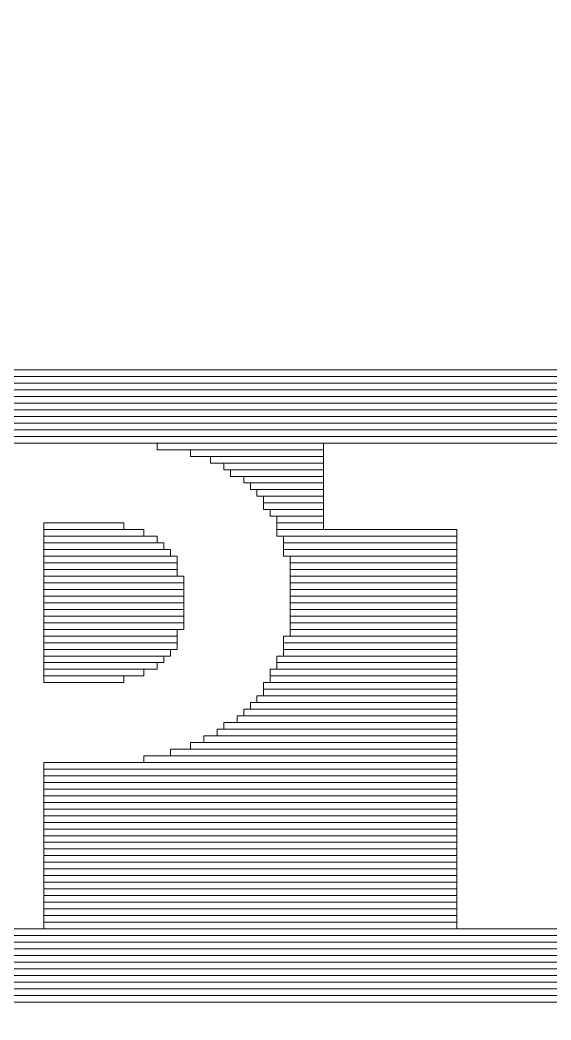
# Model space of a CAD drawing. Header units: millimetres. Extents: x -90 to 99, y -65 to 67.
# Drawn here: x 65.893 to 67.919, y 31.823 to 35.64 of the extents above; entities that cross this region are included whole.
import ezdxf

# ---------------------------------------------------------------- set-up
doc = ezdxf.new("R2010")
doc.units = ezdxf.units.MM
doc.header["$MEASUREMENT"] = 0
doc.layers.add('BG_OUTLINE', color=7, linetype='Continuous')
doc.layers.add('MA_PEN3', color=7, linetype='Continuous')

msp = doc.modelspace()

# ---------------------------------------------------------------- linework, layer by layer
at = {"layer": 'BG_OUTLINE', "color": 3, "lineweight": 9}
msp.add_open_spline([(-71.7269, -61.8795), (-71.7269, -61.8795), (-71.7343, 42.2681), (-71.7343, 42.2681), (-71.7343, 42.2681), (-71.7348, 43.0066), (-71.4419, 43.715), (-70.92, 44.2375), (-70.92, 44.2375), (-70.3982, 44.76), (-69.6866, 45.0538), (-68.9482, 45.0543), (-68.9482, 45.0543), (-68.9482, 45.0543), (75.2046, 45.0543), (75.2046, 45.0543), (75.2046, 45.0543), (76.8319, 45.0552), (78.1763, 43.7805), (78.2661, 42.1556), (78.2661, 42.1556), (78.2661, 42.1556), (78.2661, 31.2814), (78.2661, 31.2814), (78.2661, 31.2814), (78.2661, 31.2814), (72.2646, 31.2814), (72.2646, 31.2814), (72.2646, 31.2814), (72.2646, 31.2814), (72.2646, 26.9814), (72.2646, 26.9814), (72.2646, 26.9814), (72.2646, 26.9814), (78.2661, 26.9814), (78.2661, 26.9814), (78.2661, 26.9814), (78.2661, 26.9814), (78.2661, 18.6553), (78.2661, 18.6553), (78.2661, 18.6553), (78.2661, 18.6553), (72.2496, 18.6553), (72.2496, 18.6553), (72.2496, 18.6553), (72.2496, 18.6553), (72.2496, 14.3553), (72.2496, 14.3553), (72.2496, 14.3553), (72.2496, 14.3553), (78.2661, 14.3553), (78.2661, 14.3553), (78.2661, 14.3553), (78.2661, 14.3553), (78.2661, 9.255), (78.2661, 9.255), (78.2661, 9.255), (78.2661, 9.255), (72.2648, 9.255), (72.2648, 9.255), (72.2648, 9.255), (72.2648, 9.255), (72.2648, 4.955), (72.2648, 4.955), (72.2648, 4.955), (72.2648, 4.955), (78.2661, 4.955), (78.2661, 4.955), (78.2661, 4.955), (78.2661, 4.955), (78.2661, -3.3762), (78.2661, -3.3762), (78.2661, -3.3762), (78.2661, -3.3762), (72.2445, -3.3762), (72.2445, -3.3762), (72.2445, -3.3762), (72.2445, -3.3762), (72.2445, -7.6762), (72.2445, -7.6762), (72.2445, -7.6762), (72.2445, -7.6762), (78.2661, -7.6762), (78.2661, -7.6762), (78.2661, -7.6762), (78.2661, -7.6762), (78.2661, -12.7615), (78.2661, -12.7615), (78.2661, -12.7615), (78.2661, -12.7615), (72.2651, -12.7615), (72.2651, -12.7615), (72.2651, -12.7615), (72.2651, -12.7615), (72.2651, -17.0615), (72.2651, -17.0615), (72.2651, -17.0615), (72.2651, -17.0615), (78.2661, -17.0615), (78.2661, -17.0615), (78.2661, -17.0615), (78.2661, -17.0615), (78.2661, -25.4097), (78.2661, -25.4097), (78.2661, -25.4097), (78.2661, -25.4097), (72.2656, -25.4097), (72.2656, -25.4097), (72.2656, -25.4097), (72.2656, -25.4097), (72.2656, -29.7097), (72.2656, -29.7097), (72.2656, -29.7097), (72.2656, -29.7097), (78.2661, -29.7097), (78.2661, -29.7097), (78.2661, -29.7097), (78.2661, -29.7097), (78.2661, -34.793), (78.2661, -34.793), (78.2661, -34.793), (78.2661, -34.793), (72.2679, -34.793), (72.2679, -34.793), (72.2679, -34.793), (72.2679, -34.793), (72.2679, -39.0929), (72.2679, -39.0929), (72.2679, -39.0929), (72.2679, -39.0929), (78.2661, -39.0929), (78.2661, -39.0929), (78.2661, -39.0929), (78.2661, -39.0929), (78.2661, -47.4269), (78.2661, -47.4269), (78.2661, -47.4269), (78.2661, -47.4269), (72.2679, -47.4269), (72.2679, -47.4269), (72.2679, -47.4269), (72.2679, -47.4269), (72.2679, -51.7269), (72.2679, -51.7269), (72.2679, -51.7269), (72.2679, -51.7269), (78.2661, -51.7269), (78.2661, -51.7269), (78.2661, -51.7269), (78.2661, -51.7269), (78.2661, -51.8138), (78.2661, -51.8138), (78.2661, -51.8138), (78.2661, -51.8138), (78.2656, -61.8468), (78.2656, -61.8468), (78.2656, -61.8468), (78.2661, -62.6669), (77.9407, -63.4536), (77.3612, -64.0339), (77.3612, -64.0339), (76.7817, -64.6142), (75.9915, -64.9405), (75.1713, -64.941), (75.1713, -64.941), (75.1713, -64.941), (-68.6609, -64.9456), (-68.6609, -64.9456), (-68.6609, -64.9456), (-69.4735, -64.9461), (-70.2531, -64.6237), (-70.8281, -64.0495), (-70.8281, -64.0495), (-71.4031, -63.4752), (-71.7264, -62.6922), (-71.7269, -61.8795)], degree=3, knots=[0, 0, 0, 0, 0.022727, 0.022727, 0.022727, 0.022727, 0.045455, 0.045455, 0.045455, 0.045455, 0.068182, 0.068182, 0.068182, 0.068182, 0.090909, 0.090909, 0.090909, 0.090909, 0.113636, 0.113636, 0.113636, 0.113636, 0.136364, 0.136364, 0.136364, 0.136364, 0.159091, 0.159091, 0.159091, 0.159091, 0.181818, 0.181818, 0.181818, 0.181818, 0.204545, 0.204545, 0.204545, 0.204545, 0.227273, 0.227273, 0.227273, 0.227273, 0.25, 0.25, 0.25, 0.25, 0.272727, 0.272727, 0.272727, 0.272727, 0.295455, 0.295455, 0.295455, 0.295455, 0.318182, 0.318182, 0.318182, 0.318182, 0.340909, 0.340909, 0.340909, 0.340909, 0.363636, 0.363636, 0.363636, 0.363636, 0.386364, 0.386364, 0.386364, 0.386364, 0.409091, 0.409091, 0.409091, 0.409091, 0.431818, 0.431818, 0.431818, 0.431818, 0.454545, 0.454545, 0.454545, 0.454545, 0.477273, 0.477273, 0.477273, 0.477273, 0.5, 0.5, 0.5, 0.5, 0.522727, 0.522727, 0.522727, 0.522727, 0.545455, 0.545455, 0.545455, 0.545455, 0.568182, 0.568182, 0.568182, 0.568182, 0.590909, 0.590909, 0.590909, 0.590909, 0.613636, 0.613636, 0.613636, 0.613636, 0.636364, 0.636364, 0.636364, 0.636364, 0.659091, 0.659091, 0.659091, 0.659091, 0.681818, 0.681818, 0.681818, 0.681818, 0.704545, 0.704545, 0.704545, 0.704545, 0.727273, 0.727273, 0.727273, 0.727273, 0.75, 0.75, 0.75, 0.75, 0.772727, 0.772727, 0.772727, 0.772727, 0.795455, 0.795455, 0.795455, 0.795455, 0.818182, 0.818182, 0.818182, 0.818182, 0.840909, 0.840909, 0.840909, 0.840909, 0.863636, 0.863636, 0.863636, 0.863636, 0.886364, 0.886364, 0.886364, 0.886364, 0.909091, 0.909091, 0.909091, 0.909091, 0.931818, 0.931818, 0.931818, 0.931818, 0.954545, 0.954545, 0.954545, 0.954545, 0.977273, 0.977273, 0.977273, 0.977273, 1, 1, 1, 1], dxfattribs=at)
at = {"layer": 'MA_PEN3', "color": 5, "lineweight": 9}
for points in [[(63.1904, 34.2793), (63.1904, 34.2793), (63.1904, 34.3047), (63.1904, 34.3047), (63.1904, 34.3047), (63.1904, 34.3047), (70.3532, 34.3047), (70.3532, 34.3047), (70.3532, 34.3047), (70.3532, 34.3047), (70.3532, 34.2793), (70.3532, 34.2793), (70.3532, 34.2793), (70.3532, 34.2793), (63.1904, 34.2793), (63.1904, 34.2793)], [(63.1904, 34.2539), (63.1904, 34.2539), (63.1904, 34.2793), (63.1904, 34.2793), (63.1904, 34.2793), (63.1904, 34.2793), (70.3532, 34.2793), (70.3532, 34.2793), (70.3532, 34.2793), (70.3532, 34.2793), (70.3532, 34.2539), (70.3532, 34.2539), (70.3532, 34.2539), (70.3532, 34.2539), (63.1904, 34.2539), (63.1904, 34.2539)], [(63.1904, 34.2285), (63.1904, 34.2285), (63.1904, 34.2539), (63.1904, 34.2539), (63.1904, 34.2539), (63.1904, 34.2539), (70.3532, 34.2539), (70.3532, 34.2539), (70.3532, 34.2539), (70.3532, 34.2539), (70.3532, 34.2285), (70.3532, 34.2285), (70.3532, 34.2285), (70.3532, 34.2285), (63.1904, 34.2285), (63.1904, 34.2285)], [(63.1904, 34.2031), (63.1904, 34.2031), (63.1904, 34.2285), (63.1904, 34.2285), (63.1904, 34.2285), (63.1904, 34.2285), (70.3532, 34.2285), (70.3532, 34.2285), (70.3532, 34.2285), (70.3532, 34.2285), (70.3532, 34.2031), (70.3532, 34.2031), (70.3532, 34.2031), (70.3532, 34.2031), (63.1904, 34.2031), (63.1904, 34.2031)], [(63.1904, 34.1777), (63.1904, 34.1777), (63.1904, 34.2031), (63.1904, 34.2031), (63.1904, 34.2031), (63.1904, 34.2031), (70.3532, 34.2031), (70.3532, 34.2031), (70.3532, 34.2031), (70.3532, 34.2031), (70.3532, 34.1777), (70.3532, 34.1777), (70.3532, 34.1777), (70.3532, 34.1777), (63.1904, 34.1777), (63.1904, 34.1777)], [(63.1904, 34.1523), (63.1904, 34.1523), (63.1904, 34.1777), (63.1904, 34.1777), (63.1904, 34.1777), (63.1904, 34.1777), (70.3532, 34.1777), (70.3532, 34.1777), (70.3532, 34.1777), (70.3532, 34.1777), (70.3532, 34.1523), (70.3532, 34.1523), (70.3532, 34.1523), (70.3532, 34.1523), (63.1904, 34.1523), (63.1904, 34.1523)], [(63.1904, 34.1269), (63.1904, 34.1269), (63.1904, 34.1523), (63.1904, 34.1523), (63.1904, 34.1523), (63.1904, 34.1523), (70.3532, 34.1523), (70.3532, 34.1523), (70.3532, 34.1523), (70.3532, 34.1523), (70.3532, 34.1269), (70.3532, 34.1269), (70.3532, 34.1269), (70.3532, 34.1269), (63.1904, 34.1269), (63.1904, 34.1269)], [(63.1904, 34.1015), (63.1904, 34.1015), (63.1904, 34.1269), (63.1904, 34.1269), (63.1904, 34.1269), (63.1904, 34.1269), (70.3532, 34.1269), (70.3532, 34.1269), (70.3532, 34.1269), (70.3532, 34.1269), (70.3532, 34.1015), (70.3532, 34.1015), (70.3532, 34.1015), (70.3532, 34.1015), (63.1904, 34.1015), (63.1904, 34.1015)], [(63.1904, 34.0761), (63.1904, 34.0761), (63.1904, 34.1015), (63.1904, 34.1015), (63.1904, 34.1015), (63.1904, 34.1015), (70.3532, 34.1015), (70.3532, 34.1015), (70.3532, 34.1015), (70.3532, 34.1015), (70.3532, 34.0761), (70.3532, 34.0761), (70.3532, 34.0761), (70.3532, 34.0761), (63.1904, 34.0761), (63.1904, 34.0761)], [(63.1904, 34.0507), (63.1904, 34.0507), (63.1904, 34.0761), (63.1904, 34.0761), (63.1904, 34.0761), (63.1904, 34.0761), (70.3532, 34.0761), (70.3532, 34.0761), (70.3532, 34.0761), (70.3532, 34.0761), (70.3532, 34.0507), (70.3532, 34.0507), (70.3532, 34.0507), (70.3532, 34.0507), (63.1904, 34.0507), (63.1904, 34.0507)], [(64.5874, 34.0253), (64.5874, 34.0253), (64.5874, 34.0507), (64.5874, 34.0507), (64.5874, 34.0507), (64.5874, 34.0507), (70.3532, 34.0507), (70.3532, 34.0507), (70.3532, 34.0507), (70.3532, 34.0507), (70.3532, 34.0253), (70.3532, 34.0253), (70.3532, 34.0253), (70.3532, 34.0253), (64.5874, 34.0253), (64.5874, 34.0253)], [(66.4162, 33.9999), (66.4162, 33.9999), (66.4162, 34.0253), (66.4162, 34.0253), (66.4162, 34.0253), (66.4162, 34.0253), (67.0512, 34.0253), (67.0512, 34.0253), (67.0512, 34.0253), (67.0512, 34.0253), (67.0512, 33.9999), (67.0512, 33.9999), (67.0512, 33.9999), (67.0512, 33.9999), (66.4162, 33.9999), (66.4162, 33.9999)], [(66.5432, 33.9745), (66.5432, 33.9745), (66.5432, 33.9999), (66.5432, 33.9999), (66.5432, 33.9999), (66.5432, 33.9999), (67.0512, 33.9999), (67.0512, 33.9999), (67.0512, 33.9999), (67.0512, 33.9999), (67.0512, 33.9745), (67.0512, 33.9745), (67.0512, 33.9745), (67.0512, 33.9745), (66.5432, 33.9745), (66.5432, 33.9745)], [(66.6194, 33.9491), (66.6194, 33.9491), (66.6194, 33.9745), (66.6194, 33.9745), (66.6194, 33.9745), (66.6194, 33.9745), (67.0512, 33.9745), (67.0512, 33.9745), (67.0512, 33.9745), (67.0512, 33.9745), (67.0512, 33.9491), (67.0512, 33.9491), (67.0512, 33.9491), (67.0512, 33.9491), (66.6194, 33.9491), (66.6194, 33.9491)], [(66.6702, 33.9237), (66.6702, 33.9237), (66.6702, 33.9491), (66.6702, 33.9491), (66.6702, 33.9491), (66.6702, 33.9491), (67.0512, 33.9491), (67.0512, 33.9491), (67.0512, 33.9491), (67.0512, 33.9491), (67.0512, 33.9237), (67.0512, 33.9237), (67.0512, 33.9237), (67.0512, 33.9237), (66.6702, 33.9237), (66.6702, 33.9237)], [(66.6956, 33.8983), (66.6956, 33.8983), (66.6956, 33.9237), (66.6956, 33.9237), (66.6956, 33.9237), (66.6956, 33.9237), (67.0512, 33.9237), (67.0512, 33.9237), (67.0512, 33.9237), (67.0512, 33.9237), (67.0512, 33.8983), (67.0512, 33.8983), (67.0512, 33.8983), (67.0512, 33.8983), (66.6956, 33.8983), (66.6956, 33.8983)], [(66.7464, 33.8729), (66.7464, 33.8729), (66.7464, 33.8983), (66.7464, 33.8983), (66.7464, 33.8983), (66.7464, 33.8983), (67.0512, 33.8983), (67.0512, 33.8983), (67.0512, 33.8983), (67.0512, 33.8983), (67.0512, 33.8729), (67.0512, 33.8729), (67.0512, 33.8729), (67.0512, 33.8729), (66.7464, 33.8729), (66.7464, 33.8729)], [(66.7718, 33.8475), (66.7718, 33.8475), (66.7718, 33.8729), (66.7718, 33.8729), (66.7718, 33.8729), (66.7718, 33.8729), (67.0512, 33.8729), (67.0512, 33.8729), (67.0512, 33.8729), (67.0512, 33.8729), (67.0512, 33.8475), (67.0512, 33.8475), (67.0512, 33.8475), (67.0512, 33.8475), (66.7718, 33.8475), (66.7718, 33.8475)], [(66.7972, 33.8221), (66.7972, 33.8221), (66.7972, 33.8475), (66.7972, 33.8475), (66.7972, 33.8475), (66.7972, 33.8475), (67.0512, 33.8475), (67.0512, 33.8475), (67.0512, 33.8475), (67.0512, 33.8475), (67.0512, 33.8221), (67.0512, 33.8221), (67.0512, 33.8221), (67.0512, 33.8221), (66.7972, 33.8221), (66.7972, 33.8221)], [(66.8226, 33.7967), (66.8226, 33.7967), (66.8226, 33.8221), (66.8226, 33.8221), (66.8226, 33.8221), (66.8226, 33.8221), (67.0512, 33.8221), (67.0512, 33.8221), (67.0512, 33.8221), (67.0512, 33.8221), (67.0512, 33.7967), (67.0512, 33.7967), (67.0512, 33.7967), (67.0512, 33.7967), (66.8226, 33.7967), (66.8226, 33.7967)], [(66.8226, 33.7713), (66.8226, 33.7713), (66.8226, 33.7967), (66.8226, 33.7967), (66.8226, 33.7967), (66.8226, 33.7967), (67.0512, 33.7967), (67.0512, 33.7967), (67.0512, 33.7967), (67.0512, 33.7967), (67.0512, 33.7713), (67.0512, 33.7713), (67.0512, 33.7713), (67.0512, 33.7713), (66.8226, 33.7713), (66.8226, 33.7713)], [(66.848, 33.7459), (66.848, 33.7459), (66.848, 33.7713), (66.848, 33.7713), (66.848, 33.7713), (66.848, 33.7713), (67.0512, 33.7713), (67.0512, 33.7713), (67.0512, 33.7713), (67.0512, 33.7713), (67.0512, 33.7459), (67.0512, 33.7459), (67.0512, 33.7459), (67.0512, 33.7459), (66.848, 33.7459), (66.848, 33.7459)], [(66.8734, 33.7205), (66.8734, 33.7205), (66.8734, 33.7459), (66.8734, 33.7459), (66.8734, 33.7459), (66.8734, 33.7459), (67.0512, 33.7459), (67.0512, 33.7459), (67.0512, 33.7459), (67.0512, 33.7459), (67.0512, 33.7205), (67.0512, 33.7205), (67.0512, 33.7205), (67.0512, 33.7205), (66.8734, 33.7205), (66.8734, 33.7205)], [(65.9844, 33.6951), (65.9844, 33.6951), (65.9844, 33.7205), (65.9844, 33.7205), (65.9844, 33.7205), (65.9844, 33.7205), (66.2892, 33.7205), (66.2892, 33.7205), (66.2892, 33.7205), (66.2892, 33.7205), (66.2892, 33.6951), (66.2892, 33.6951), (66.2892, 33.6951), (66.2892, 33.6951), (65.9844, 33.6951), (65.9844, 33.6951)], [(66.8734, 33.6951), (66.8734, 33.6951), (66.8734, 33.7205), (66.8734, 33.7205), (66.8734, 33.7205), (66.8734, 33.7205), (67.0512, 33.7205), (67.0512, 33.7205), (67.0512, 33.7205), (67.0512, 33.7205), (67.0512, 33.6951), (67.0512, 33.6951), (67.0512, 33.6951), (67.0512, 33.6951), (66.8734, 33.6951), (66.8734, 33.6951)], [(65.9844, 33.6697), (65.9844, 33.6697), (65.9844, 33.6951), (65.9844, 33.6951), (65.9844, 33.6951), (65.9844, 33.6951), (66.3654, 33.6951), (66.3654, 33.6951), (66.3654, 33.6951), (66.3654, 33.6951), (66.3654, 33.6697), (66.3654, 33.6697), (66.3654, 33.6697), (66.3654, 33.6697), (65.9844, 33.6697), (65.9844, 33.6697)], [(65.9844, 33.6443), (65.9844, 33.6443), (65.9844, 33.6697), (65.9844, 33.6697), (65.9844, 33.6697), (65.9844, 33.6697), (66.4162, 33.6697), (66.4162, 33.6697), (66.4162, 33.6697), (66.4162, 33.6697), (66.4162, 33.6443), (66.4162, 33.6443), (66.4162, 33.6443), (66.4162, 33.6443), (65.9844, 33.6443), (65.9844, 33.6443)], [(66.8734, 33.6697), (66.8734, 33.6697), (66.8734, 33.6951), (66.8734, 33.6951), (66.8734, 33.6951), (66.8734, 33.6951), (67.5592, 33.6951), (67.5592, 33.6951), (67.5592, 33.6951), (67.5592, 33.6951), (67.5592, 33.6697), (67.5592, 33.6697), (67.5592, 33.6697), (67.5592, 33.6697), (66.8734, 33.6697), (66.8734, 33.6697)], [(66.8988, 33.6443), (66.8988, 33.6443), (66.8988, 33.6697), (66.8988, 33.6697), (66.8988, 33.6697), (66.8988, 33.6697), (67.5592, 33.6697), (67.5592, 33.6697), (67.5592, 33.6697), (67.5592, 33.6697), (67.5592, 33.6443), (67.5592, 33.6443), (67.5592, 33.6443), (67.5592, 33.6443), (66.8988, 33.6443), (66.8988, 33.6443)], [(65.9844, 33.6189), (65.9844, 33.6189), (65.9844, 33.6443), (65.9844, 33.6443), (65.9844, 33.6443), (65.9844, 33.6443), (66.4416, 33.6443), (66.4416, 33.6443), (66.4416, 33.6443), (66.4416, 33.6443), (66.4416, 33.6189), (66.4416, 33.6189), (66.4416, 33.6189), (66.4416, 33.6189), (65.9844, 33.6189), (65.9844, 33.6189)], [(66.8988, 33.6189), (66.8988, 33.6189), (66.8988, 33.6443), (66.8988, 33.6443), (66.8988, 33.6443), (66.8988, 33.6443), (67.5592, 33.6443), (67.5592, 33.6443), (67.5592, 33.6443), (67.5592, 33.6443), (67.5592, 33.6189), (67.5592, 33.6189), (67.5592, 33.6189), (67.5592, 33.6189), (66.8988, 33.6189), (66.8988, 33.6189)], [(65.9844, 33.5935), (65.9844, 33.5935), (65.9844, 33.6189), (65.9844, 33.6189), (65.9844, 33.6189), (65.9844, 33.6189), (66.467, 33.6189), (66.467, 33.6189), (66.467, 33.6189), (66.467, 33.6189), (66.467, 33.5935), (66.467, 33.5935), (66.467, 33.5935), (66.467, 33.5935), (65.9844, 33.5935), (65.9844, 33.5935)], [(65.9844, 33.5681), (65.9844, 33.5681), (65.9844, 33.5935), (65.9844, 33.5935), (65.9844, 33.5935), (65.9844, 33.5935), (66.4924, 33.5935), (66.4924, 33.5935), (66.4924, 33.5935), (66.4924, 33.5935), (66.4924, 33.5681), (66.4924, 33.5681), (66.4924, 33.5681), (66.4924, 33.5681), (65.9844, 33.5681), (65.9844, 33.5681)], [(66.8988, 33.5935), (66.8988, 33.5935), (66.8988, 33.6189), (66.8988, 33.6189), (66.8988, 33.6189), (66.8988, 33.6189), (67.5592, 33.6189), (67.5592, 33.6189), (67.5592, 33.6189), (67.5592, 33.6189), (67.5592, 33.5935), (67.5592, 33.5935), (67.5592, 33.5935), (67.5592, 33.5935), (66.8988, 33.5935), (66.8988, 33.5935)], [(66.9242, 33.5681), (66.9242, 33.5681), (66.9242, 33.5935), (66.9242, 33.5935), (66.9242, 33.5935), (66.9242, 33.5935), (67.5592, 33.5935), (67.5592, 33.5935), (67.5592, 33.5935), (67.5592, 33.5935), (67.5592, 33.5681), (67.5592, 33.5681), (67.5592, 33.5681), (67.5592, 33.5681), (66.9242, 33.5681), (66.9242, 33.5681)], [(65.9844, 33.5427), (65.9844, 33.5427), (65.9844, 33.5681), (65.9844, 33.5681), (65.9844, 33.5681), (65.9844, 33.5681), (66.4924, 33.5681), (66.4924, 33.5681), (66.4924, 33.5681), (66.4924, 33.5681), (66.4924, 33.5427), (66.4924, 33.5427), (66.4924, 33.5427), (66.4924, 33.5427), (65.9844, 33.5427), (65.9844, 33.5427)], [(66.9242, 33.5427), (66.9242, 33.5427), (66.9242, 33.5681), (66.9242, 33.5681), (66.9242, 33.5681), (66.9242, 33.5681), (67.5592, 33.5681), (67.5592, 33.5681), (67.5592, 33.5681), (67.5592, 33.5681), (67.5592, 33.5427), (67.5592, 33.5427), (67.5592, 33.5427), (67.5592, 33.5427), (66.9242, 33.5427), (66.9242, 33.5427)], [(65.9844, 33.5173), (65.9844, 33.5173), (65.9844, 33.5427), (65.9844, 33.5427), (65.9844, 33.5427), (65.9844, 33.5427), (66.4924, 33.5427), (66.4924, 33.5427), (66.4924, 33.5427), (66.4924, 33.5427), (66.4924, 33.5173), (66.4924, 33.5173), (66.4924, 33.5173), (66.4924, 33.5173), (65.9844, 33.5173), (65.9844, 33.5173)], [(65.9844, 33.4919), (65.9844, 33.4919), (65.9844, 33.5173), (65.9844, 33.5173), (65.9844, 33.5173), (65.9844, 33.5173), (66.5178, 33.5173), (66.5178, 33.5173), (66.5178, 33.5173), (66.5178, 33.5173), (66.5178, 33.4919), (66.5178, 33.4919), (66.5178, 33.4919), (66.5178, 33.4919), (65.9844, 33.4919), (65.9844, 33.4919)], [(66.9242, 33.5173), (66.9242, 33.5173), (66.9242, 33.5427), (66.9242, 33.5427), (66.9242, 33.5427), (66.9242, 33.5427), (67.5592, 33.5427), (67.5592, 33.5427), (67.5592, 33.5427), (67.5592, 33.5427), (67.5592, 33.5173), (67.5592, 33.5173), (67.5592, 33.5173), (67.5592, 33.5173), (66.9242, 33.5173), (66.9242, 33.5173)], [(66.9242, 33.4919), (66.9242, 33.4919), (66.9242, 33.5173), (66.9242, 33.5173), (66.9242, 33.5173), (66.9242, 33.5173), (67.5592, 33.5173), (67.5592, 33.5173), (67.5592, 33.5173), (67.5592, 33.5173), (67.5592, 33.4919), (67.5592, 33.4919), (67.5592, 33.4919), (67.5592, 33.4919), (66.9242, 33.4919), (66.9242, 33.4919)], [(65.9844, 33.4665), (65.9844, 33.4665), (65.9844, 33.4919), (65.9844, 33.4919), (65.9844, 33.4919), (65.9844, 33.4919), (66.5178, 33.4919), (66.5178, 33.4919), (66.5178, 33.4919), (66.5178, 33.4919), (66.5178, 33.4665), (66.5178, 33.4665), (66.5178, 33.4665), (66.5178, 33.4665), (65.9844, 33.4665), (65.9844, 33.4665)], [(66.9242, 33.4665), (66.9242, 33.4665), (66.9242, 33.4919), (66.9242, 33.4919), (66.9242, 33.4919), (66.9242, 33.4919), (67.5592, 33.4919), (67.5592, 33.4919), (67.5592, 33.4919), (67.5592, 33.4919), (67.5592, 33.4665), (67.5592, 33.4665), (67.5592, 33.4665), (67.5592, 33.4665), (66.9242, 33.4665), (66.9242, 33.4665)], [(65.9844, 33.4411), (65.9844, 33.4411), (65.9844, 33.4665), (65.9844, 33.4665), (65.9844, 33.4665), (65.9844, 33.4665), (66.5178, 33.4665), (66.5178, 33.4665), (66.5178, 33.4665), (66.5178, 33.4665), (66.5178, 33.4411), (66.5178, 33.4411), (66.5178, 33.4411), (66.5178, 33.4411), (65.9844, 33.4411), (65.9844, 33.4411)], [(65.9844, 33.4157), (65.9844, 33.4157), (65.9844, 33.4411), (65.9844, 33.4411), (65.9844, 33.4411), (65.9844, 33.4411), (66.5178, 33.4411), (66.5178, 33.4411), (66.5178, 33.4411), (66.5178, 33.4411), (66.5178, 33.4157), (66.5178, 33.4157), (66.5178, 33.4157), (66.5178, 33.4157), (65.9844, 33.4157), (65.9844, 33.4157)], [(66.9242, 33.4411), (66.9242, 33.4411), (66.9242, 33.4665), (66.9242, 33.4665), (66.9242, 33.4665), (66.9242, 33.4665), (67.5592, 33.4665), (67.5592, 33.4665), (67.5592, 33.4665), (67.5592, 33.4665), (67.5592, 33.4411), (67.5592, 33.4411), (67.5592, 33.4411), (67.5592, 33.4411), (66.9242, 33.4411), (66.9242, 33.4411)], [(66.9242, 33.4157), (66.9242, 33.4157), (66.9242, 33.4411), (66.9242, 33.4411), (66.9242, 33.4411), (66.9242, 33.4411), (67.5592, 33.4411), (67.5592, 33.4411), (67.5592, 33.4411), (67.5592, 33.4411), (67.5592, 33.4157), (67.5592, 33.4157), (67.5592, 33.4157), (67.5592, 33.4157), (66.9242, 33.4157), (66.9242, 33.4157)], [(65.9844, 33.3903), (65.9844, 33.3903), (65.9844, 33.4157), (65.9844, 33.4157), (65.9844, 33.4157), (65.9844, 33.4157), (66.5178, 33.4157), (66.5178, 33.4157), (66.5178, 33.4157), (66.5178, 33.4157), (66.5178, 33.3903), (66.5178, 33.3903), (66.5178, 33.3903), (66.5178, 33.3903), (65.9844, 33.3903), (65.9844, 33.3903)], [(66.9242, 33.3903), (66.9242, 33.3903), (66.9242, 33.4157), (66.9242, 33.4157), (66.9242, 33.4157), (66.9242, 33.4157), (67.5592, 33.4157), (67.5592, 33.4157), (67.5592, 33.4157), (67.5592, 33.4157), (67.5592, 33.3903), (67.5592, 33.3903), (67.5592, 33.3903), (67.5592, 33.3903), (66.9242, 33.3903), (66.9242, 33.3903)], [(65.9844, 33.3649), (65.9844, 33.3649), (65.9844, 33.3903), (65.9844, 33.3903), (65.9844, 33.3903), (65.9844, 33.3903), (66.5178, 33.3903), (66.5178, 33.3903), (66.5178, 33.3903), (66.5178, 33.3903), (66.5178, 33.3649), (66.5178, 33.3649), (66.5178, 33.3649), (66.5178, 33.3649), (65.9844, 33.3649), (65.9844, 33.3649)], [(65.9844, 33.3395), (65.9844, 33.3395), (65.9844, 33.3649), (65.9844, 33.3649), (65.9844, 33.3649), (65.9844, 33.3649), (66.5178, 33.3649), (66.5178, 33.3649), (66.5178, 33.3649), (66.5178, 33.3649), (66.5178, 33.3395), (66.5178, 33.3395), (66.5178, 33.3395), (66.5178, 33.3395), (65.9844, 33.3395), (65.9844, 33.3395)], [(66.9242, 33.3649), (66.9242, 33.3649), (66.9242, 33.3903), (66.9242, 33.3903), (66.9242, 33.3903), (66.9242, 33.3903), (67.5592, 33.3903), (67.5592, 33.3903), (67.5592, 33.3903), (67.5592, 33.3903), (67.5592, 33.3649), (67.5592, 33.3649), (67.5592, 33.3649), (67.5592, 33.3649), (66.9242, 33.3649), (66.9242, 33.3649)], [(66.9242, 33.3395), (66.9242, 33.3395), (66.9242, 33.3649), (66.9242, 33.3649), (66.9242, 33.3649), (66.9242, 33.3649), (67.5592, 33.3649), (67.5592, 33.3649), (67.5592, 33.3649), (67.5592, 33.3649), (67.5592, 33.3395), (67.5592, 33.3395), (67.5592, 33.3395), (67.5592, 33.3395), (66.9242, 33.3395), (66.9242, 33.3395)], [(65.9844, 33.3141), (65.9844, 33.3141), (65.9844, 33.3395), (65.9844, 33.3395), (65.9844, 33.3395), (65.9844, 33.3395), (66.5178, 33.3395), (66.5178, 33.3395), (66.5178, 33.3395), (66.5178, 33.3395), (66.5178, 33.3141), (66.5178, 33.3141), (66.5178, 33.3141), (66.5178, 33.3141), (65.9844, 33.3141), (65.9844, 33.3141)], [(66.9242, 33.3141), (66.9242, 33.3141), (66.9242, 33.3395), (66.9242, 33.3395), (66.9242, 33.3395), (66.9242, 33.3395), (67.5592, 33.3395), (67.5592, 33.3395), (67.5592, 33.3395), (67.5592, 33.3395), (67.5592, 33.3141), (67.5592, 33.3141), (67.5592, 33.3141), (67.5592, 33.3141), (66.9242, 33.3141), (66.9242, 33.3141)], [(65.9844, 33.2887), (65.9844, 33.2887), (65.9844, 33.3141), (65.9844, 33.3141), (65.9844, 33.3141), (65.9844, 33.3141), (66.4924, 33.3141), (66.4924, 33.3141), (66.4924, 33.3141), (66.4924, 33.3141), (66.4924, 33.2887), (66.4924, 33.2887), (66.4924, 33.2887), (66.4924, 33.2887), (65.9844, 33.2887), (65.9844, 33.2887)], [(65.9844, 33.2633), (65.9844, 33.2633), (65.9844, 33.2887), (65.9844, 33.2887), (65.9844, 33.2887), (65.9844, 33.2887), (66.4924, 33.2887), (66.4924, 33.2887), (66.4924, 33.2887), (66.4924, 33.2887), (66.4924, 33.2633), (66.4924, 33.2633), (66.4924, 33.2633), (66.4924, 33.2633), (65.9844, 33.2633), (65.9844, 33.2633)], [(66.8988, 33.2633), (66.8988, 33.2633), (66.8988, 33.2887), (66.8988, 33.2887), (66.8988, 33.2887), (66.8988, 33.2887), (67.5592, 33.2887), (67.5592, 33.2887), (67.5592, 33.2887), (67.5592, 33.2887), (67.5592, 33.2633), (67.5592, 33.2633), (67.5592, 33.2633), (67.5592, 33.2633), (66.8988, 33.2633), (66.8988, 33.2633)], [(66.9242, 33.2887), (66.9242, 33.2887), (66.9242, 33.3141), (66.9242, 33.3141), (66.9242, 33.3141), (66.9242, 33.3141), (67.5592, 33.3141), (67.5592, 33.3141), (67.5592, 33.3141), (67.5592, 33.3141), (67.5592, 33.2887), (67.5592, 33.2887), (67.5592, 33.2887), (67.5592, 33.2887), (66.9242, 33.2887), (66.9242, 33.2887)], [(65.9844, 33.2379), (65.9844, 33.2379), (65.9844, 33.2633), (65.9844, 33.2633), (65.9844, 33.2633), (65.9844, 33.2633), (66.4924, 33.2633), (66.4924, 33.2633), (66.4924, 33.2633), (66.4924, 33.2633), (66.4924, 33.2379), (66.4924, 33.2379), (66.4924, 33.2379), (66.4924, 33.2379), (65.9844, 33.2379), (65.9844, 33.2379)], [(66.8988, 33.2379), (66.8988, 33.2379), (66.8988, 33.2633), (66.8988, 33.2633), (66.8988, 33.2633), (66.8988, 33.2633), (67.5592, 33.2633), (67.5592, 33.2633), (67.5592, 33.2633), (67.5592, 33.2633), (67.5592, 33.2379), (67.5592, 33.2379), (67.5592, 33.2379), (67.5592, 33.2379), (66.8988, 33.2379), (66.8988, 33.2379)], [(65.9844, 33.2125), (65.9844, 33.2125), (65.9844, 33.2379), (65.9844, 33.2379), (65.9844, 33.2379), (65.9844, 33.2379), (66.467, 33.2379), (66.467, 33.2379), (66.467, 33.2379), (66.467, 33.2379), (66.467, 33.2125), (66.467, 33.2125), (66.467, 33.2125), (66.467, 33.2125), (65.9844, 33.2125), (65.9844, 33.2125)], [(65.9844, 33.1871), (65.9844, 33.1871), (65.9844, 33.2125), (65.9844, 33.2125), (65.9844, 33.2125), (65.9844, 33.2125), (66.4416, 33.2125), (66.4416, 33.2125), (66.4416, 33.2125), (66.4416, 33.2125), (66.4416, 33.1871), (66.4416, 33.1871), (66.4416, 33.1871), (66.4416, 33.1871), (65.9844, 33.1871), (65.9844, 33.1871)], [(66.8734, 33.1871), (66.8734, 33.1871), (66.8734, 33.2125), (66.8734, 33.2125), (66.8734, 33.2125), (66.8734, 33.2125), (67.5592, 33.2125), (67.5592, 33.2125), (67.5592, 33.2125), (67.5592, 33.2125), (67.5592, 33.1871), (67.5592, 33.1871), (67.5592, 33.1871), (67.5592, 33.1871), (66.8734, 33.1871), (66.8734, 33.1871)], [(66.8988, 33.2125), (66.8988, 33.2125), (66.8988, 33.2379), (66.8988, 33.2379), (66.8988, 33.2379), (66.8988, 33.2379), (67.5592, 33.2379), (67.5592, 33.2379), (67.5592, 33.2379), (67.5592, 33.2379), (67.5592, 33.2125), (67.5592, 33.2125), (67.5592, 33.2125), (67.5592, 33.2125), (66.8988, 33.2125), (66.8988, 33.2125)], [(65.9844, 33.1617), (65.9844, 33.1617), (65.9844, 33.1871), (65.9844, 33.1871), (65.9844, 33.1871), (65.9844, 33.1871), (66.4162, 33.1871), (66.4162, 33.1871), (66.4162, 33.1871), (66.4162, 33.1871), (66.4162, 33.1617), (66.4162, 33.1617), (66.4162, 33.1617), (66.4162, 33.1617), (65.9844, 33.1617), (65.9844, 33.1617)], [(66.8734, 33.1617), (66.8734, 33.1617), (66.8734, 33.1871), (66.8734, 33.1871), (66.8734, 33.1871), (66.8734, 33.1871), (67.5592, 33.1871), (67.5592, 33.1871), (67.5592, 33.1871), (67.5592, 33.1871), (67.5592, 33.1617), (67.5592, 33.1617), (67.5592, 33.1617), (67.5592, 33.1617), (66.8734, 33.1617), (66.8734, 33.1617)], [(65.9844, 33.1363), (65.9844, 33.1363), (65.9844, 33.1617), (65.9844, 33.1617), (65.9844, 33.1617), (65.9844, 33.1617), (66.3654, 33.1617), (66.3654, 33.1617), (66.3654, 33.1617), (66.3654, 33.1617), (66.3654, 33.1363), (66.3654, 33.1363), (66.3654, 33.1363), (66.3654, 33.1363), (65.9844, 33.1363), (65.9844, 33.1363)], [(65.9844, 33.1109), (65.9844, 33.1109), (65.9844, 33.1363), (65.9844, 33.1363), (65.9844, 33.1363), (65.9844, 33.1363), (66.2892, 33.1363), (66.2892, 33.1363), (66.2892, 33.1363), (66.2892, 33.1363), (66.2892, 33.1109), (66.2892, 33.1109), (66.2892, 33.1109), (66.2892, 33.1109), (65.9844, 33.1109), (65.9844, 33.1109)], [(66.848, 33.1363), (66.848, 33.1363), (66.848, 33.1617), (66.848, 33.1617), (66.848, 33.1617), (66.848, 33.1617), (67.5592, 33.1617), (67.5592, 33.1617), (67.5592, 33.1617), (67.5592, 33.1617), (67.5592, 33.1363), (67.5592, 33.1363), (67.5592, 33.1363), (67.5592, 33.1363), (66.848, 33.1363), (66.848, 33.1363)], [(66.848, 33.1109), (66.848, 33.1109), (66.848, 33.1363), (66.848, 33.1363), (66.848, 33.1363), (66.848, 33.1363), (67.5592, 33.1363), (67.5592, 33.1363), (67.5592, 33.1363), (67.5592, 33.1363), (67.5592, 33.1109), (67.5592, 33.1109), (67.5592, 33.1109), (67.5592, 33.1109), (66.848, 33.1109), (66.848, 33.1109)], [(66.8226, 33.0855), (66.8226, 33.0855), (66.8226, 33.1109), (66.8226, 33.1109), (66.8226, 33.1109), (66.8226, 33.1109), (67.5592, 33.1109), (67.5592, 33.1109), (67.5592, 33.1109), (67.5592, 33.1109), (67.5592, 33.0855), (67.5592, 33.0855), (67.5592, 33.0855), (67.5592, 33.0855), (66.8226, 33.0855), (66.8226, 33.0855)], [(66.7972, 33.0347), (66.7972, 33.0347), (66.7972, 33.0601), (66.7972, 33.0601), (66.7972, 33.0601), (66.7972, 33.0601), (67.5592, 33.0601), (67.5592, 33.0601), (67.5592, 33.0601), (67.5592, 33.0601), (67.5592, 33.0347), (67.5592, 33.0347), (67.5592, 33.0347), (67.5592, 33.0347), (66.7972, 33.0347), (66.7972, 33.0347)], [(66.8226, 33.0601), (66.8226, 33.0601), (66.8226, 33.0855), (66.8226, 33.0855), (66.8226, 33.0855), (66.8226, 33.0855), (67.5592, 33.0855), (67.5592, 33.0855), (67.5592, 33.0855), (67.5592, 33.0855), (67.5592, 33.0601), (67.5592, 33.0601), (67.5592, 33.0601), (67.5592, 33.0601), (66.8226, 33.0601), (66.8226, 33.0601)], [(66.7718, 33.0093), (66.7718, 33.0093), (66.7718, 33.0347), (66.7718, 33.0347), (66.7718, 33.0347), (66.7718, 33.0347), (67.5592, 33.0347), (67.5592, 33.0347), (67.5592, 33.0347), (67.5592, 33.0347), (67.5592, 33.0093), (67.5592, 33.0093), (67.5592, 33.0093), (67.5592, 33.0093), (66.7718, 33.0093), (66.7718, 33.0093)], [(66.721, 32.9585), (66.721, 32.9585), (66.721, 32.9839), (66.721, 32.9839), (66.721, 32.9839), (66.721, 32.9839), (67.5592, 32.9839), (67.5592, 32.9839), (67.5592, 32.9839), (67.5592, 32.9839), (67.5592, 32.9585), (67.5592, 32.9585), (67.5592, 32.9585), (67.5592, 32.9585), (66.721, 32.9585), (66.721, 32.9585)], [(66.7464, 32.9839), (66.7464, 32.9839), (66.7464, 33.0093), (66.7464, 33.0093), (66.7464, 33.0093), (66.7464, 33.0093), (67.5592, 33.0093), (67.5592, 33.0093), (67.5592, 33.0093), (67.5592, 33.0093), (67.5592, 32.9839), (67.5592, 32.9839), (67.5592, 32.9839), (67.5592, 32.9839), (66.7464, 32.9839), (66.7464, 32.9839)], [(66.6702, 32.9331), (66.6702, 32.9331), (66.6702, 32.9585), (66.6702, 32.9585), (66.6702, 32.9585), (66.6702, 32.9585), (67.5592, 32.9585), (67.5592, 32.9585), (67.5592, 32.9585), (67.5592, 32.9585), (67.5592, 32.9331), (67.5592, 32.9331), (67.5592, 32.9331), (67.5592, 32.9331), (66.6702, 32.9331), (66.6702, 32.9331)], [(66.594, 32.8823), (66.594, 32.8823), (66.594, 32.9077), (66.594, 32.9077), (66.594, 32.9077), (66.594, 32.9077), (67.5592, 32.9077), (67.5592, 32.9077), (67.5592, 32.9077), (67.5592, 32.9077), (67.5592, 32.8823), (67.5592, 32.8823), (67.5592, 32.8823), (67.5592, 32.8823), (66.594, 32.8823), (66.594, 32.8823)], [(66.6448, 32.9077), (66.6448, 32.9077), (66.6448, 32.9331), (66.6448, 32.9331), (66.6448, 32.9331), (66.6448, 32.9331), (67.5592, 32.9331), (67.5592, 32.9331), (67.5592, 32.9331), (67.5592, 32.9331), (67.5592, 32.9077), (67.5592, 32.9077), (67.5592, 32.9077), (67.5592, 32.9077), (66.6448, 32.9077), (66.6448, 32.9077)], [(66.5432, 32.8569), (66.5432, 32.8569), (66.5432, 32.8823), (66.5432, 32.8823), (66.5432, 32.8823), (66.5432, 32.8823), (67.5592, 32.8823), (67.5592, 32.8823), (67.5592, 32.8823), (67.5592, 32.8823), (67.5592, 32.8569), (67.5592, 32.8569), (67.5592, 32.8569), (67.5592, 32.8569), (66.5432, 32.8569), (66.5432, 32.8569)], [(66.3654, 32.8061), (66.3654, 32.8061), (66.3654, 32.8315), (66.3654, 32.8315), (66.3654, 32.8315), (66.3654, 32.8315), (67.5592, 32.8315), (67.5592, 32.8315), (67.5592, 32.8315), (67.5592, 32.8315), (67.5592, 32.8061), (67.5592, 32.8061), (67.5592, 32.8061), (67.5592, 32.8061), (66.3654, 32.8061), (66.3654, 32.8061)], [(66.467, 32.8315), (66.467, 32.8315), (66.467, 32.8569), (66.467, 32.8569), (66.467, 32.8569), (66.467, 32.8569), (67.5592, 32.8569), (67.5592, 32.8569), (67.5592, 32.8569), (67.5592, 32.8569), (67.5592, 32.8315), (67.5592, 32.8315), (67.5592, 32.8315), (67.5592, 32.8315), (66.467, 32.8315), (66.467, 32.8315)], [(65.9844, 32.7807), (65.9844, 32.7807), (65.9844, 32.8061), (65.9844, 32.8061), (65.9844, 32.8061), (65.9844, 32.8061), (67.5592, 32.8061), (67.5592, 32.8061), (67.5592, 32.8061), (67.5592, 32.8061), (67.5592, 32.7807), (67.5592, 32.7807), (67.5592, 32.7807), (67.5592, 32.7807), (65.9844, 32.7807), (65.9844, 32.7807)], [(65.9844, 32.7553), (65.9844, 32.7553), (65.9844, 32.7807), (65.9844, 32.7807), (65.9844, 32.7807), (65.9844, 32.7807), (67.5592, 32.7807), (67.5592, 32.7807), (67.5592, 32.7807), (67.5592, 32.7807), (67.5592, 32.7553), (67.5592, 32.7553), (67.5592, 32.7553), (67.5592, 32.7553), (65.9844, 32.7553), (65.9844, 32.7553)], [(65.9844, 32.7299), (65.9844, 32.7299), (65.9844, 32.7553), (65.9844, 32.7553), (65.9844, 32.7553), (65.9844, 32.7553), (67.5592, 32.7553), (67.5592, 32.7553), (67.5592, 32.7553), (67.5592, 32.7553), (67.5592, 32.7299), (67.5592, 32.7299), (67.5592, 32.7299), (67.5592, 32.7299), (65.9844, 32.7299), (65.9844, 32.7299)], [(65.9844, 32.7045), (65.9844, 32.7045), (65.9844, 32.7299), (65.9844, 32.7299), (65.9844, 32.7299), (65.9844, 32.7299), (67.5592, 32.7299), (67.5592, 32.7299), (67.5592, 32.7299), (67.5592, 32.7299), (67.5592, 32.7045), (67.5592, 32.7045), (67.5592, 32.7045), (67.5592, 32.7045), (65.9844, 32.7045), (65.9844, 32.7045)], [(65.9844, 32.6791), (65.9844, 32.6791), (65.9844, 32.7045), (65.9844, 32.7045), (65.9844, 32.7045), (65.9844, 32.7045), (67.5592, 32.7045), (67.5592, 32.7045), (67.5592, 32.7045), (67.5592, 32.7045), (67.5592, 32.6791), (67.5592, 32.6791), (67.5592, 32.6791), (67.5592, 32.6791), (65.9844, 32.6791), (65.9844, 32.6791)], [(65.9844, 32.6537), (65.9844, 32.6537), (65.9844, 32.6791), (65.9844, 32.6791), (65.9844, 32.6791), (65.9844, 32.6791), (67.5592, 32.6791), (67.5592, 32.6791), (67.5592, 32.6791), (67.5592, 32.6791), (67.5592, 32.6537), (67.5592, 32.6537), (67.5592, 32.6537), (67.5592, 32.6537), (65.9844, 32.6537), (65.9844, 32.6537)], [(65.9844, 32.6283), (65.9844, 32.6283), (65.9844, 32.6537), (65.9844, 32.6537), (65.9844, 32.6537), (65.9844, 32.6537), (67.5592, 32.6537), (67.5592, 32.6537), (67.5592, 32.6537), (67.5592, 32.6537), (67.5592, 32.6283), (67.5592, 32.6283), (67.5592, 32.6283), (67.5592, 32.6283), (65.9844, 32.6283), (65.9844, 32.6283)], [(65.9844, 32.6029), (65.9844, 32.6029), (65.9844, 32.6283), (65.9844, 32.6283), (65.9844, 32.6283), (65.9844, 32.6283), (67.5592, 32.6283), (67.5592, 32.6283), (67.5592, 32.6283), (67.5592, 32.6283), (67.5592, 32.6029), (67.5592, 32.6029), (67.5592, 32.6029), (67.5592, 32.6029), (65.9844, 32.6029), (65.9844, 32.6029)], [(65.9844, 32.5775), (65.9844, 32.5775), (65.9844, 32.6029), (65.9844, 32.6029), (65.9844, 32.6029), (65.9844, 32.6029), (67.5592, 32.6029), (67.5592, 32.6029), (67.5592, 32.6029), (67.5592, 32.6029), (67.5592, 32.5775), (67.5592, 32.5775), (67.5592, 32.5775), (67.5592, 32.5775), (65.9844, 32.5775), (65.9844, 32.5775)], [(65.9844, 32.5521), (65.9844, 32.5521), (65.9844, 32.5775), (65.9844, 32.5775), (65.9844, 32.5775), (65.9844, 32.5775), (67.5592, 32.5775), (67.5592, 32.5775), (67.5592, 32.5775), (67.5592, 32.5775), (67.5592, 32.5521), (67.5592, 32.5521), (67.5592, 32.5521), (67.5592, 32.5521), (65.9844, 32.5521), (65.9844, 32.5521)], [(65.9844, 32.5267), (65.9844, 32.5267), (65.9844, 32.5521), (65.9844, 32.5521), (65.9844, 32.5521), (65.9844, 32.5521), (67.5592, 32.5521), (67.5592, 32.5521), (67.5592, 32.5521), (67.5592, 32.5521), (67.5592, 32.5267), (67.5592, 32.5267), (67.5592, 32.5267), (67.5592, 32.5267), (65.9844, 32.5267), (65.9844, 32.5267)], [(65.9844, 32.5013), (65.9844, 32.5013), (65.9844, 32.5267), (65.9844, 32.5267), (65.9844, 32.5267), (65.9844, 32.5267), (67.5592, 32.5267), (67.5592, 32.5267), (67.5592, 32.5267), (67.5592, 32.5267), (67.5592, 32.5013), (67.5592, 32.5013), (67.5592, 32.5013), (67.5592, 32.5013), (65.9844, 32.5013), (65.9844, 32.5013)], [(65.9844, 32.4759), (65.9844, 32.4759), (65.9844, 32.5013), (65.9844, 32.5013), (65.9844, 32.5013), (65.9844, 32.5013), (67.5592, 32.5013), (67.5592, 32.5013), (67.5592, 32.5013), (67.5592, 32.5013), (67.5592, 32.4759), (67.5592, 32.4759), (67.5592, 32.4759), (67.5592, 32.4759), (65.9844, 32.4759), (65.9844, 32.4759)], [(65.9844, 32.4505), (65.9844, 32.4505), (65.9844, 32.4759), (65.9844, 32.4759), (65.9844, 32.4759), (65.9844, 32.4759), (67.5592, 32.4759), (67.5592, 32.4759), (67.5592, 32.4759), (67.5592, 32.4759), (67.5592, 32.4505), (67.5592, 32.4505), (67.5592, 32.4505), (67.5592, 32.4505), (65.9844, 32.4505), (65.9844, 32.4505)], [(65.9844, 32.4251), (65.9844, 32.4251), (65.9844, 32.4505), (65.9844, 32.4505), (65.9844, 32.4505), (65.9844, 32.4505), (67.5592, 32.4505), (67.5592, 32.4505), (67.5592, 32.4505), (67.5592, 32.4505), (67.5592, 32.4251), (67.5592, 32.4251), (67.5592, 32.4251), (67.5592, 32.4251), (65.9844, 32.4251), (65.9844, 32.4251)], [(65.9844, 32.3997), (65.9844, 32.3997), (65.9844, 32.4251), (65.9844, 32.4251), (65.9844, 32.4251), (65.9844, 32.4251), (67.5592, 32.4251), (67.5592, 32.4251), (67.5592, 32.4251), (67.5592, 32.4251), (67.5592, 32.3997), (67.5592, 32.3997), (67.5592, 32.3997), (67.5592, 32.3997), (65.9844, 32.3997), (65.9844, 32.3997)], [(65.9844, 32.3743), (65.9844, 32.3743), (65.9844, 32.3997), (65.9844, 32.3997), (65.9844, 32.3997), (65.9844, 32.3997), (67.5592, 32.3997), (67.5592, 32.3997), (67.5592, 32.3997), (67.5592, 32.3997), (67.5592, 32.3743), (67.5592, 32.3743), (67.5592, 32.3743), (67.5592, 32.3743), (65.9844, 32.3743), (65.9844, 32.3743)], [(65.9844, 32.3489), (65.9844, 32.3489), (65.9844, 32.3743), (65.9844, 32.3743), (65.9844, 32.3743), (65.9844, 32.3743), (67.5592, 32.3743), (67.5592, 32.3743), (67.5592, 32.3743), (67.5592, 32.3743), (67.5592, 32.3489), (67.5592, 32.3489), (67.5592, 32.3489), (67.5592, 32.3489), (65.9844, 32.3489), (65.9844, 32.3489)], [(65.9844, 32.3235), (65.9844, 32.3235), (65.9844, 32.3489), (65.9844, 32.3489), (65.9844, 32.3489), (65.9844, 32.3489), (67.5592, 32.3489), (67.5592, 32.3489), (67.5592, 32.3489), (67.5592, 32.3489), (67.5592, 32.3235), (67.5592, 32.3235), (67.5592, 32.3235), (67.5592, 32.3235), (65.9844, 32.3235), (65.9844, 32.3235)], [(65.9844, 32.2981), (65.9844, 32.2981), (65.9844, 32.3235), (65.9844, 32.3235), (65.9844, 32.3235), (65.9844, 32.3235), (67.5592, 32.3235), (67.5592, 32.3235), (67.5592, 32.3235), (67.5592, 32.3235), (67.5592, 32.2981), (67.5592, 32.2981), (67.5592, 32.2981), (67.5592, 32.2981), (65.9844, 32.2981), (65.9844, 32.2981)], [(65.9844, 32.2727), (65.9844, 32.2727), (65.9844, 32.2981), (65.9844, 32.2981), (65.9844, 32.2981), (65.9844, 32.2981), (67.5592, 32.2981), (67.5592, 32.2981), (67.5592, 32.2981), (67.5592, 32.2981), (67.5592, 32.2727), (67.5592, 32.2727), (67.5592, 32.2727), (67.5592, 32.2727), (65.9844, 32.2727), (65.9844, 32.2727)], [(65.9844, 32.2473), (65.9844, 32.2473), (65.9844, 32.2727), (65.9844, 32.2727), (65.9844, 32.2727), (65.9844, 32.2727), (67.5592, 32.2727), (67.5592, 32.2727), (67.5592, 32.2727), (67.5592, 32.2727), (67.5592, 32.2473), (67.5592, 32.2473), (67.5592, 32.2473), (67.5592, 32.2473), (65.9844, 32.2473), (65.9844, 32.2473)], [(65.9844, 32.2219), (65.9844, 32.2219), (65.9844, 32.2473), (65.9844, 32.2473), (65.9844, 32.2473), (65.9844, 32.2473), (67.5592, 32.2473), (67.5592, 32.2473), (67.5592, 32.2473), (67.5592, 32.2473), (67.5592, 32.2219), (67.5592, 32.2219), (67.5592, 32.2219), (67.5592, 32.2219), (65.9844, 32.2219), (65.9844, 32.2219)], [(65.9844, 32.1965), (65.9844, 32.1965), (65.9844, 32.2219), (65.9844, 32.2219), (65.9844, 32.2219), (65.9844, 32.2219), (67.5592, 32.2219), (67.5592, 32.2219), (67.5592, 32.2219), (67.5592, 32.2219), (67.5592, 32.1965), (67.5592, 32.1965), (67.5592, 32.1965), (67.5592, 32.1965), (65.9844, 32.1965), (65.9844, 32.1965)], [(65.9844, 32.1711), (65.9844, 32.1711), (65.9844, 32.1965), (65.9844, 32.1965), (65.9844, 32.1965), (65.9844, 32.1965), (67.5592, 32.1965), (67.5592, 32.1965), (67.5592, 32.1965), (67.5592, 32.1965), (67.5592, 32.1711), (67.5592, 32.1711), (67.5592, 32.1711), (67.5592, 32.1711), (65.9844, 32.1711), (65.9844, 32.1711)], [(63.1904, 32.1203), (63.1904, 32.1203), (63.1904, 32.1457), (63.1904, 32.1457), (63.1904, 32.1457), (63.1904, 32.1457), (70.3532, 32.1457), (70.3532, 32.1457), (70.3532, 32.1457), (70.3532, 32.1457), (70.3532, 32.1203), (70.3532, 32.1203), (70.3532, 32.1203), (70.3532, 32.1203), (63.1904, 32.1203), (63.1904, 32.1203)], [(64.562, 32.1457), (64.562, 32.1457), (64.562, 32.1711), (64.562, 32.1711), (64.562, 32.1711), (64.562, 32.1711), (70.3532, 32.1711), (70.3532, 32.1711), (70.3532, 32.1711), (70.3532, 32.1711), (70.3532, 32.1457), (70.3532, 32.1457), (70.3532, 32.1457), (70.3532, 32.1457), (64.562, 32.1457), (64.562, 32.1457)], [(63.1904, 32.0949), (63.1904, 32.0949), (63.1904, 32.1203), (63.1904, 32.1203), (63.1904, 32.1203), (63.1904, 32.1203), (70.3532, 32.1203), (70.3532, 32.1203), (70.3532, 32.1203), (70.3532, 32.1203), (70.3532, 32.0949), (70.3532, 32.0949), (70.3532, 32.0949), (70.3532, 32.0949), (63.1904, 32.0949), (63.1904, 32.0949)], [(63.1904, 32.0695), (63.1904, 32.0695), (63.1904, 32.0949), (63.1904, 32.0949), (63.1904, 32.0949), (63.1904, 32.0949), (70.3532, 32.0949), (70.3532, 32.0949), (70.3532, 32.0949), (70.3532, 32.0949), (70.3532, 32.0695), (70.3532, 32.0695), (70.3532, 32.0695), (70.3532, 32.0695), (63.1904, 32.0695), (63.1904, 32.0695)], [(63.1904, 32.0441), (63.1904, 32.0441), (63.1904, 32.0695), (63.1904, 32.0695), (63.1904, 32.0695), (63.1904, 32.0695), (70.3532, 32.0695), (70.3532, 32.0695), (70.3532, 32.0695), (70.3532, 32.0695), (70.3532, 32.0441), (70.3532, 32.0441), (70.3532, 32.0441), (70.3532, 32.0441), (63.1904, 32.0441), (63.1904, 32.0441)], [(63.1904, 32.0187), (63.1904, 32.0187), (63.1904, 32.0441), (63.1904, 32.0441), (63.1904, 32.0441), (63.1904, 32.0441), (70.3532, 32.0441), (70.3532, 32.0441), (70.3532, 32.0441), (70.3532, 32.0441), (70.3532, 32.0187), (70.3532, 32.0187), (70.3532, 32.0187), (70.3532, 32.0187), (63.1904, 32.0187), (63.1904, 32.0187)], [(63.1904, 31.9933), (63.1904, 31.9933), (63.1904, 32.0187), (63.1904, 32.0187), (63.1904, 32.0187), (63.1904, 32.0187), (70.3532, 32.0187), (70.3532, 32.0187), (70.3532, 32.0187), (70.3532, 32.0187), (70.3532, 31.9933), (70.3532, 31.9933), (70.3532, 31.9933), (70.3532, 31.9933), (63.1904, 31.9933), (63.1904, 31.9933)], [(63.1904, 31.9679), (63.1904, 31.9679), (63.1904, 31.9933), (63.1904, 31.9933), (63.1904, 31.9933), (63.1904, 31.9933), (70.3532, 31.9933), (70.3532, 31.9933), (70.3532, 31.9933), (70.3532, 31.9933), (70.3532, 31.9679), (70.3532, 31.9679), (70.3532, 31.9679), (70.3532, 31.9679), (63.1904, 31.9679), (63.1904, 31.9679)], [(63.1904, 31.9425), (63.1904, 31.9425), (63.1904, 31.9679), (63.1904, 31.9679), (63.1904, 31.9679), (63.1904, 31.9679), (70.3532, 31.9679), (70.3532, 31.9679), (70.3532, 31.9679), (70.3532, 31.9679), (70.3532, 31.9425), (70.3532, 31.9425), (70.3532, 31.9425), (70.3532, 31.9425), (63.1904, 31.9425), (63.1904, 31.9425)], [(63.1904, 31.9171), (63.1904, 31.9171), (63.1904, 31.9425), (63.1904, 31.9425), (63.1904, 31.9425), (63.1904, 31.9425), (70.3532, 31.9425), (70.3532, 31.9425), (70.3532, 31.9425), (70.3532, 31.9425), (70.3532, 31.9171), (70.3532, 31.9171), (70.3532, 31.9171), (70.3532, 31.9171), (63.1904, 31.9171), (63.1904, 31.9171)], [(63.1904, 31.8917), (63.1904, 31.8917), (63.1904, 31.9171), (63.1904, 31.9171), (63.1904, 31.9171), (63.1904, 31.9171), (70.3532, 31.9171), (70.3532, 31.9171), (70.3532, 31.9171), (70.3532, 31.9171), (70.3532, 31.8917), (70.3532, 31.8917), (70.3532, 31.8917), (70.3532, 31.8917), (63.1904, 31.8917), (63.1904, 31.8917)]]:
    msp.add_open_spline(points, degree=3, knots=[0, 0, 0, 0, 0.25, 0.25, 0.25, 0.25, 0.5, 0.5, 0.5, 0.5, 0.75, 0.75, 0.75, 0.75, 1, 1, 1, 1], dxfattribs=at)

doc.saveas('drawing.dxf')
